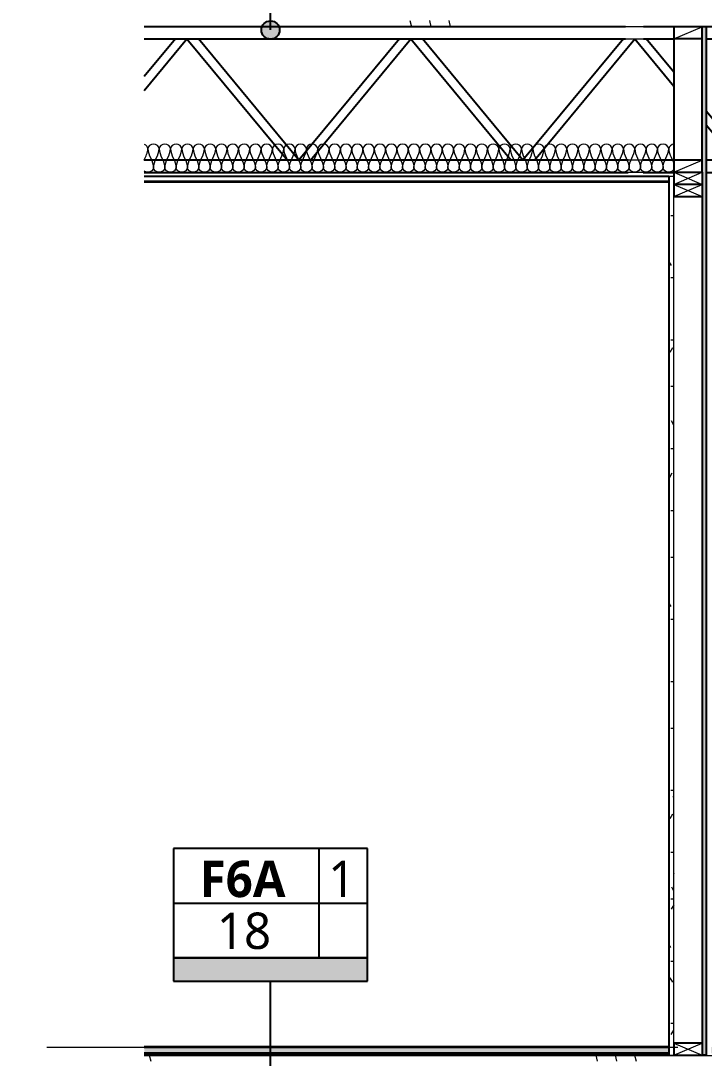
# Model space of a CAD drawing. Header units: inches. Extents: x 6 to 8416, y -388 to 6104.
# Drawn here: x 2181.4 to 2265.9, y 5731.2 to 5859.5 of the extents above; entities that cross this region are included whole.
import ezdxf

# ---------------------------------------------------------------- set-up
doc = ezdxf.new("R2010")
doc.units = ezdxf.units.IN
doc.header["$MEASUREMENT"] = 0
doc.linetypes.add('Center 1_2_', pattern=[42, 24, -6, 6, -6])
for name, color, linetype, lineweight in [('A-DETL', 90, 'Continuous', 13), ('A-DETL-GENF', 92, 'Continuous', 13), ('A-FLOR', 192, 'Continuous', 18), ('A-FLOR-IDEN', 11, 'Continuous', 25), ('A-FLOR-LEVL', 51, 'Continuous', 13), ('A-FLOR-MCUT', 51, 'Continuous', 25), ('A-FLOR-PATT', 8, 'Continuous', 35), ('A-ROOM', 32, 'Continuous', 13)]:
    doc.layers.add(name, color=color, linetype=linetype, lineweight=lineweight)
doc.styles.add('Open Sans_3', font='OpenSans-Regular.ttf', dxfattribs={"height": 4.5})
doc.styles.add('Open Sans_B', font='OpenSans-Bold.ttf', dxfattribs={"height": 4.5})
pattern_1 = [(0, (2370.89, 5497.5), (0, 60), [60, 0, 0, 0]), (284.036, (2411.69, 5509.5), (59.99915, -180.0005), [12.369, -235.017]), (284.036, (2409.29, 5509.5), (59.99915, -180.0005), [12.369, -235.017]), (284.036, (2406.89, 5509.5), (59.99915, -180.0005), [12.369, -235.017]), (284.036, (2375.69, 5521.5), (59.99915, -180.0005), [12.369, -235.017]), (284.036, (2373.29, 5521.5), (59.99915, -180.0005), [12.369, -235.017]), (284.036, (2370.89, 5521.5), (59.99915, -180.0005), [12.369, -235.017]), (284.036, (2393.69, 5533.5), (59.99915, -180.0005), [12.369, -235.017]), (284.036, (2391.29, 5533.5), (59.99915, -180.0005), [12.369, -235.017]), (284.036, (2388.89, 5533.5), (59.99915, -180.0005), [12.369, -235.017]), (284.036, (2411.69, 5545.5), (59.99915, -180.0005), [12.369, -235.017]), (284.036, (2409.29, 5545.5), (59.99915, -180.0005), [12.369, -235.017]), (284.036, (2406.89, 5545.5), (59.99915, -180.0005), [12.369, -235.017]), (284.036, (2375.69, 5557.5), (59.99915, -180.0005), [12.369, -235.017]), (284.036, (2373.29, 5557.5), (59.99915, -180.0005), [12.369, -235.017]), (284.036, (2370.89, 5557.5), (59.99915, -180.0005), [12.369, -235.017]), (0, (2370.89, 5503.5), (0, 60), [60, 0, 0, 0]), (0, (2370.89, 5509.5), (0, 60), [60, 0, 0, 0]), (0, (2370.89, 5515.5), (0, 60), [60, 0, 0, 0]), (0, (2370.89, 5521.5), (0, 60), [60, 0, 0, 0]), (0, (2370.89, 5527.5), (0, 60), [60, 0, 0, 0]), (0, (2370.89, 5533.5), (0, 60), [60, 0, 0, 0]), (0, (2370.89, 5539.5), (0, 60), [60, 0, 0, 0]), (0, (2370.89, 5545.5), (0, 60), [60, 0, 0, 0]), (0, (2370.89, 5551.5), (0, 60), [60, 0, 0, 0])]

# ---------------------------------------------------------------- blocks, each defined once
blk = doc.blocks.new('06 Medium Load Wood Joist-Side-AM - 18_-V53-WALL SECTION - BACK OF HOUSE')
at = {"layer": 'A-DETL-GENF', "lineweight": 25}
for p, q in [((-66.5, 5475.12), (-70.27, 5475.12)), ((-29.81, 5475.12), (-62.5, 5475.12)), ((-71.34, 5473.62), (-66.5, 5467.78)), ((-70.27, 5473.62), (-66.5, 5473.62)), ((-66.5, 5469.49), (-69.92, 5473.62)), ((-62.5, 5473.62), (-29.81, 5473.62)), ((-45.08, 5473.62), (-57.5, 5458.62)), ((-56.08, 5458.62), (-43.66, 5473.62)), ((-43.66, 5473.62), (-31.23, 5458.62)), ((-29.81, 5458.62), (-42.23, 5473.62)), ((-57.5, 5458.62), (-62.5, 5464.66)), ((-62.5, 5462.95), (-58.92, 5458.62)), ((-66.5, 5458.62), (-70.3, 5458.62)), ((-29.81, 5458.62), (-62.5, 5458.62)), ((-70.3, 5457.12), (-66.5, 5457.12)), ((-62.5, 5457.12), (-29.81, 5457.12))]:
    blk.add_line(p, q, dxfattribs=at)
blk = doc.blocks.new('06 Medium Load Wood Joist-Side-AM - 18_-20155751-WALL SECTION - BACK OF HOUSE')
at = {"layer": 'A-DETL-GENF', "lineweight": 25}
for p, q in [((10.58, 5475.12), (-29.81, 5475.12)), ((-17.39, 5473.62), (-29.81, 5458.62)), ((-29.81, 5473.62), (10.58, 5473.62)), ((-28.39, 5458.62), (-15.97, 5473.62)), ((-15.97, 5473.62), (-3.55, 5458.62)), ((-2.12, 5458.62), (-14.55, 5473.62)), ((10.3, 5473.62), (-2.12, 5458.62)), ((-0.7, 5458.62), (11.72, 5473.62)), ((10.9, 5458.62), (-29.81, 5458.62)), ((-29.81, 5457.12), (10.9, 5457.12))]:
    blk.add_line(p, q, dxfattribs=at)
blk = doc.blocks.new('06 Medium Load Wood Joist-Side-AM - 18_-V54-WALL SECTION - BACK OF HOUSE')
at = {"layer": 'A-DETL-GENF', "lineweight": 25}
for p, q in [((-112.87, 5475.12), (-132, 5475.12)), ((-128.14, 5473.62), (-132, 5468.96)), ((-132, 5467.25), (-126.72, 5473.62)), ((-132, 5473.62), (-112.87, 5473.62)), ((-126.72, 5473.62), (-114.3, 5458.62)), ((-112.87, 5458.62), (-125.3, 5473.62)), ((-112.87, 5458.62), (-132, 5458.62)), ((-132, 5457.12), (-112.87, 5457.12))]:
    blk.add_line(p, q, dxfattribs=at)
blk = doc.blocks.new('09 GypsumWallboardTypeX-Section-AM - 5_8_-V84-WALL SECTION - BACK OF HOUSE')
at = {"layer": 'A-DETL-GENF'}
h = blk.add_hatch(dxfattribs=at)
h.set_pattern_fill('FP_25', color=256, style=0, pattern_type=2)
h.set_pattern_definition([(0, (42.242, 5497.5), (7.68, 1.92), [0.6336, -5.126, 0.6336, -5.126, -30.72]), (0, (42.242, 5497.5), (7.68, 1.92), [-11.52, 0.6336, -10.886, 0.6336, -5.126, -13.44]), (0, (42.242, 5497.5), (7.68, 1.92), [-28.8, 0.6336, -3.206, 0.6336, -8.966]), (120, (45.122, 5498.46), (-5.502769, 5.691075), [0.6336, -5.126, 0.6336, -5.126, -30.72]), (120, (45.122, 5498.46), (-5.502769, 5.691075), [-11.52, 0.6336, -10.886, 0.6336, -5.126, -13.44]), (120, (45.122, 5498.46), (-5.502769, 5.691075), [-28.8, 0.6336, -3.206, 0.6336, -8.966]), (240, (46.082, 5502.3), (-2.177231, -7.611075), [0.6336, -5.126, 0.6336, -5.126, -30.72]), (240, (46.082, 5502.3), (-2.177231, -7.611075), [-11.52, 0.6336, -10.886, 0.6336, -5.126, -13.44]), (240, (46.082, 5502.3), (-2.177231, -7.611075), [-28.8, 0.6336, -3.206, 0.6336, -8.966])])
h.paths.add_polyline_path([(-66.5, 5731.625), (-66.5, 5840.25), (-67.125, 5840.25), (-67.125, 5731.625)])
at = {"layer": 'A-DETL-GENF', "lineweight": 25}
blk.add_line((-67.125, 5840.25), (-67.125, 5731.625), dxfattribs=at)
at = {"layer": 'A-DETL-GENF'}
for p, q in [((-66.5, 5840.25), (-67.125, 5840.25)), ((-66.5, 5733.125), (-66.5, 5837.75)), ((-67.125, 5731.625), (-66.5, 5731.625))]:
    blk.add_line(p, q, dxfattribs=at)
blk = doc.blocks.new('06 Nominal Cut Lumber-Section-AM1 - 2x4 Section-9046868-WALL SECTION - BACK OF HOUSE')
at = {"layer": 'A-DETL-GENF', "lineweight": 25}
blk.add_line((-66.5, 5712.875), (-66.5, 5711.375), dxfattribs=at)
at = {"layer": 'A-DETL-GENF'}
for p, q in [((-66.5, 5711.375), (-63, 5712.875)), ((-66.5, 5712.875), (-63, 5711.375))]:
    blk.add_line(p, q, dxfattribs=at)
blk = doc.blocks.new('06 Nominal Cut Lumber-Section-AM1 - 2x4 Section-V80-WALL SECTION - BACK OF HOUSE')
at = {"layer": 'A-DETL-GENF', "lineweight": 25}
for p, q in [((-63, 5711.375), (-66.5, 5711.375)), ((-66.5, 5711.375), (-66.5, 5709.875)), ((-66.5, 5709.875), (-63, 5709.875))]:
    blk.add_line(p, q, dxfattribs=at)
at = {"layer": 'A-DETL-GENF'}
for p, q in [((-66.5, 5709.875), (-63, 5711.375)), ((-66.5, 5711.375), (-63, 5709.875))]:
    blk.add_line(p, q, dxfattribs=at)
blk = doc.blocks.new('06 Plywood-Wall Sheathing-Section-AM - 1_2_-20171540-WALL SECTION - BACK OF HOUSE')
at = {"layer": 'A-DETL-GENF'}
h = blk.add_hatch(dxfattribs=at)
h.set_pattern_fill('FP_30', color=256, style=0, pattern_type=2)
h.set_pattern_definition([(270, (-63.4, 5730.875), (2, 1e-16), [2, 0, 0, 0]), (270, (-63.4, 5730.875), (2, 1e-16), [-2, 0, 0, 0, 0]), (194.036, (-63, 5729.515), (-6.0000973, -1.9999233), [0.412, -7.834]), (194.036, (-63, 5729.595), (-6.0000973, -1.9999233), [0.412, -7.834]), (194.036, (-63, 5729.675), (-6.0000973, -1.9999233), [0.412, -7.834]), (194.036, (-62.6, 5730.715), (-6.0000973, -1.9999233), [0.412, -7.834]), (194.036, (-62.6, 5730.795), (-6.0000973, -1.9999233), [0.412, -7.834]), (194.036, (-62.6, 5730.875), (-6.0000973, -1.9999233), [0.412, -7.834]), (194.036, (-62.2, 5730.115), (-6.0000973, -1.9999233), [0.412, -7.834]), (194.036, (-62.2, 5730.195), (-6.0000973, -1.9999233), [0.412, -7.834]), (194.036, (-62.2, 5730.275), (-6.0000973, -1.9999233), [0.412, -7.834]), (194.036, (-61.8, 5729.515), (-6.0000973, -1.9999233), [0.412, -7.834]), (194.036, (-61.8, 5729.595), (-6.0000973, -1.9999233), [0.412, -7.834]), (194.036, (-61.8, 5729.675), (-6.0000973, -1.9999233), [0.412, -7.834]), (194.036, (-61.4, 5730.715), (-6.0000973, -1.9999233), [0.412, -7.834]), (194.036, (-61.4, 5730.795), (-6.0000973, -1.9999233), [0.412, -7.834]), (194.036, (-61.4, 5730.875), (-6.0000973, -1.9999233), [0.412, -7.834]), (270, (-63.2, 5730.875), (2, 1e-16), [2, 0, 0, 0]), (270, (-63.2, 5730.875), (2, 1e-16), [-2, 0, 0, 0, 0]), (270, (-63, 5730.875), (2, 1e-16), [2, 0, 0, 0]), (270, (-63, 5730.875), (2, 1e-16), [-2, 0, 0, 0, 0]), (270, (-62.8, 5730.875), (2, 1e-16), [2, 0, 0, 0]), (270, (-62.8, 5730.875), (2, 1e-16), [-2, 0, 0, 0, 0]), (270, (-62.6, 5730.875), (2, 1e-16), [2, 0, 0, 0]), (270, (-62.6, 5730.875), (2, 1e-16), [-2, 0, 0, 0, 0]), (270, (-62.4, 5730.875), (2, 1e-16), [2, 0, 0, 0]), (270, (-62.4, 5730.875), (2, 1e-16), [-2, 0, 0, 0, 0]), (270, (-62.2, 5730.875), (2, 1e-16), [2, 0, 0, 0]), (270, (-62.2, 5730.875), (2, 1e-16), [-2, 0, 0, 0, 0]), (270, (-62, 5730.875), (2, 1e-16), [2, 0, 0, 0]), (270, (-62, 5730.875), (2, 1e-16), [-2, 0, 0, 0, 0]), (270, (-61.8, 5730.875), (2, 1e-16), [2, 0, 0, 0]), (270, (-61.8, 5730.875), (2, 1e-16), [-2, 0, 0, 0, 0]), (270, (-61.6, 5730.875), (2, 1e-16), [2, 0, 0, 0]), (270, (-61.6, 5730.875), (2, 1e-16), [-2, 0, 0, 0, 0])])
h.paths.add_polyline_path([(-62.5, 5603.75), (-62.5, 5730.875), (-63, 5730.875), (-63, 5603.75)])
at = {"layer": 'A-DETL-GENF', "lineweight": 25}
for p, q in [((-62.5, 5730.875), (-63, 5730.875)), ((-62.5, 5603.75), (-62.5, 5730.875)), ((-63, 5712.875), (-63, 5603.75)), ((-62.5, 5603.75), (-63, 5603.75))]:
    blk.add_line(p, q, dxfattribs=at)
blk = doc.blocks.new('06 Nominal Cut Lumber-Blocking-Section-AM1 - 2x4 Blocking-19772213-WALL SECTION - BACK OF HOUSE')
at = {"layer": 'A-DETL-GENF', "lineweight": 25}
for p, q in [((-63, 5730.875), (-66.5, 5730.875)), ((-66.5, 5730.875), (-66.5, 5729.375)), ((-63, 5729.375), (-63, 5730.875))]:
    blk.add_line(p, q, dxfattribs=at)
at = {"layer": 'A-DETL-GENF'}
blk.add_line((-66.5, 5729.375), (-63, 5730.875), dxfattribs=at)
blk = doc.blocks.new('06 Nominal Cut Lumber-Top-AM - 4_ W-20150248-WALL SECTION - BACK OF HOUSE')
at = {"layer": 'A-DETL-GENF', "lineweight": 25}
for p, q in [((-63, 5729.375), (-66.5, 5729.375)), ((-66.5, 5729.375), (-66.5, 5714.375)), ((-63, 5714.375), (-63, 5729.375))]:
    blk.add_line(p, q, dxfattribs=at)
blk = doc.blocks.new('06 Nominal Cut Lumber-Blocking-Section-AM1 - 2x4 Blocking-V81-WALL SECTION - BACK OF HOUSE')
at = {"layer": 'A-DETL-GENF', "lineweight": 25}
for p, q in [((-63, 5714.375), (-66.5, 5714.375)), ((-66.5, 5714.375), (-66.5, 5712.875)), ((-63, 5712.875), (-63, 5714.375)), ((-66.5, 5712.875), (-63, 5712.875))]:
    blk.add_line(p, q, dxfattribs=at)
at = {"layer": 'A-DETL-GENF'}
blk.add_line((-66.5, 5712.875), (-63, 5714.375), dxfattribs=at)
blk = doc.blocks.new('ASM TAG - Floor-AM - Assembly-1637575-WALL SECTION - BACK OF HOUSE')
at = {"layer": 'A-FLOR-IDEN', "lineweight": 13}
blk.add_hatch(color=256, dxfattribs=at).paths.add_polyline_path([(-104.38, 5870.94), (-104.38, 5868.03), (-128.38, 5868.03), (-128.38, 5870.94)])
at = {"layer": 'A-FLOR-IDEN'}
for p, q in [((-110.38, 5884.44), (-128.38, 5884.44)), ((-128.38, 5884.44), (-128.38, 5877.69)), ((-128.38, 5884.44), (-128.38, 5870.94)), ((-104.38, 5884.44), (-128.38, 5884.44)), ((-104.38, 5884.44), (-110.38, 5884.44)), ((-110.38, 5870.94), (-110.38, 5884.44)), ((-104.38, 5877.69), (-104.38, 5884.44)), ((-104.38, 5870.94), (-104.38, 5884.44)), ((-128.38, 5877.69), (-128.38, 5870.94)), ((-128.38, 5877.69), (-104.38, 5877.69)), ((-104.38, 5870.94), (-104.38, 5877.69)), ((-104.38, 5870.94), (-128.38, 5870.94)), ((-128.38, 5870.94), (-128.38, 5868.03)), ((-128.38, 5870.94), (-110.38, 5870.94)), ((-128.38, 5870.94), (-104.38, 5870.94)), ((-110.38, 5870.94), (-104.38, 5870.94)), ((-104.38, 5868.03), (-104.38, 5870.94)), ((-128.38, 5868.03), (-104.38, 5868.03))]:
    blk.add_line(p, q, dxfattribs=at)
at = {"layer": 'A-FLOR-IDEN', "lineweight": 13}
for p, q in [((-110.38, 5877.69), (-110.38, 5884.44)), ((-110.38, 5884.44), (-110.38, 5877.69)), ((-128.38, 5877.69), (-110.38, 5877.69)), ((-110.38, 5877.69), (-128.38, 5877.69)), ((-110.38, 5870.94), (-110.38, 5877.69)), ((-110.38, 5877.69), (-104.38, 5877.69)), ((-104.38, 5877.69), (-110.38, 5877.69)), ((-110.38, 5877.69), (-110.38, 5870.94))]:
    blk.add_line(p, q, dxfattribs=at)

msp = doc.modelspace()

# ---------------------------------------------------------------- hatches: boundary and pattern name
at = {"layer": 'A-FLOR-IDEN'}
h = msp.add_hatch(color=256, dxfattribs=at)
edge = h.paths.add_edge_path()
edge.add_arc((2212.2672817, 5858.34392769), 1.125, 0, 360)
at = {"layer": 'A-FLOR-PATT', "lineweight": 13}
h = msp.add_hatch(dxfattribs=at)
h.set_pattern_fill('FP_23', color=256, style=0, pattern_type=2)
h.set_pattern_definition(pattern_1)
h.paths.add_polyline_path([(2196.64750214, 5858.75), (2388.64750214, 5858.75), (2388.64750214, 5859.5), (2196.64750214, 5859.5)])
h = msp.add_hatch(dxfattribs=at)
h.set_pattern_fill('FP_21', color=256, style=0, pattern_type=2)
h.set_pattern_definition([(50, (2370.8895, 5497.5), (6.886, -0.6021), [0.72, -7.92]), (355, (2370.8895, 5497.5), (-1.33176, 7.22055), [0.576, -6.336]), (100.451, (2371.4635, 5497.45), (5.55363, 6.61819), [0.61191, -6.731]), (46.184, (2370.8895, 5499.42), (10.24564, -1.58893), [1.08, -11.88]), (96.636, (2371.744, 5499.288), (8.97244, 9.35152), [0.91786, -10.096]), (351.184, (2370.89, 5499.42), (8.9732, 9.35123), [0.864, -9.504]), (21, (2371.8495, 5498.94), (5.73073, -3.865), [0.72, -7.92]), (326, (2371.8495, 5498.94), (2.33581, 6.96088), [0.576, -6.336]), (71.451, (2372.3275, 5498.618), (8.06588, 3.09595), [0.61191, -6.731]), (37.5, (2370.8895, 5497.5), (0.116866, 3.195478), [0.06336, -6.196, 0.06336, -6.369, -6.36]), (37.5, (2370.8895, 5497.5), (0.116866, 3.195478), [-12.691, 0.06336, -6.297]), (7.5, (2370.8895, 5497.5), (2.52543, 3.786025), [0.06336, -3.604, 0.06336, -6.052, -2.424]), (7.5, (2370.8895, 5497.5), (2.52543, 3.786025), [-9.782, 0.06336, -2.361]), (327.5, (2368.7485, 5497.5), (5.124369, -0.216176), [0.06336, -2.337, 0.06336, -7.425, -9.936]), (327.5, (2368.7485, 5497.5), (5.124369, -0.216176), [-9.888, 0.06336, -9.873]), (317.5, (2367.7885, 5497.5), (5.598326, 0.96141), [0.06336, -3.057, 0.06336, -4.909, -7.056]), (317.5, (2367.7885, 5497.5), (5.598326, 0.96141), [-8.093, 0.06336, -6.993])])
h.paths.add_polyline_path([(2383.14750214, 5731.875), (2383.14750214, 5732.625), (2266.77250214, 5732.625), (2266.77250214, 5731.875), (2360.12950214, 5731.875)])
h.paths.add_polyline_path([(2261.52250214, 5731.875), (2261.52250214, 5732.625), (2196.64750214, 5732.625), (2196.64750214, 5731.875)])
h = msp.add_hatch(dxfattribs=at)
h.set_pattern_fill('FP_22', color=256, style=0, pattern_type=2)
h.set_pattern_definition([(0, (2370.8895, 5497.5), (0, 6), []), (90, (2370.8895, 5497.5), (-6, 4e-16), [])])
h.paths.add_polyline_path([(2383.14750214, 5731.625), (2383.14750214, 5731.875), (2266.77250214, 5731.875), (2266.77250214, 5731.625), (2360.12950214, 5731.625)])
h.paths.add_polyline_path([(2261.52250214, 5731.625), (2261.52250214, 5731.875), (2196.64750214, 5731.875), (2196.64750214, 5731.625)])
h = msp.add_hatch(dxfattribs=at)
h.set_pattern_fill('FP_23', color=256, style=0, pattern_type=2)
h.set_pattern_definition(pattern_1)
h.paths.add_polyline_path([(2381.89750214, 5730.875), (2388.64750214, 5730.875), (2388.64750214, 5731.625), (2196.64750214, 5731.625), (2196.64750214, 5730.875), (2360.12950214, 5730.875)])

# ---------------------------------------------------------------- linework, layer by layer
at = {"layer": 'A-DETL', "lineweight": 18}
for p, q in [((2258.37391533, 5858.75), (2256.16094373, 5858.75)), ((2256.16094373, 5857.25), (2258.37391533, 5857.25)), ((2258.34497361, 5842.25), (2256.48793451, 5842.25)), ((2256.48793451, 5840.75), (2258.34497361, 5840.75))]:
    msp.add_line(p, q, dxfattribs=at)
at = {"layer": 'A-DETL'}
for points in [[(2196.64501034, 5842.27264295), (2196.84642437, 5842.73212827), (2197.09750214, 5843.18651868), (2197.09750214, 5843.66666667)], [(2197.09750214, 5843.66666667), (2197.09750214, 5843.87022771), (2196.90570757, 5844.09207028), (2196.66409623, 5844.19357992)], [(2198.49750214, 5843.66666667), (2198.49750214, 5843.94165264), (2197.79750214, 5844.55834736), (2197.09750214, 5843.94165264), (2197.09750214, 5843.66666667)], [(2197.09750214, 5843.66666667), (2197.09750214, 5842.86495168), (2197.79750214, 5842.13504832), (2197.79750214, 5841.33333333)], [(2197.79750214, 5841.33333333), (2197.79750214, 5842.13504832), (2198.49750214, 5842.86495168), (2198.49750214, 5843.66666667)], [(2199.89750214, 5843.66666667), (2199.89750214, 5843.94165264), (2199.19750214, 5844.55834736), (2198.49750214, 5843.94165264), (2198.49750214, 5843.66666667)], [(2198.49750214, 5843.66666667), (2198.49750214, 5842.86495168), (2199.19750214, 5842.13504832), (2199.19750214, 5841.33333333)], [(2199.19750214, 5841.33333333), (2199.19750214, 5842.13504832), (2199.89750214, 5842.86495168), (2199.89750214, 5843.66666667)], [(2201.29750214, 5843.66666667), (2201.29750214, 5843.94165264), (2200.59750214, 5844.55834736), (2199.89750214, 5843.94165264), (2199.89750214, 5843.66666667)], [(2199.89750214, 5843.66666667), (2199.89750214, 5842.86495168), (2200.59750214, 5842.13504832), (2200.59750214, 5841.33333333)], [(2200.59750214, 5841.33333333), (2200.59750214, 5842.13504832), (2201.29750214, 5842.86495168), (2201.29750214, 5843.66666667)], [(2202.69750214, 5843.66666667), (2202.69750214, 5843.94165264), (2201.99750214, 5844.55834736), (2201.29750214, 5843.94165264), (2201.29750214, 5843.66666667)], [(2201.29750214, 5843.66666667), (2201.29750214, 5842.86495168), (2201.99750214, 5842.13504832), (2201.99750214, 5841.33333333)], [(2201.99750214, 5841.33333333), (2201.99750214, 5842.13504832), (2202.69750214, 5842.86495168), (2202.69750214, 5843.66666667)], [(2204.09750214, 5843.66666667), (2204.09750214, 5843.94165264), (2203.39750214, 5844.55834736), (2202.69750214, 5843.94165264), (2202.69750214, 5843.66666667)], [(2202.69750214, 5843.66666667), (2202.69750214, 5842.86495168), (2203.39750214, 5842.13504832), (2203.39750214, 5841.33333333)], [(2203.39750214, 5841.33333333), (2203.39750214, 5842.13504832), (2204.09750214, 5842.86495168), (2204.09750214, 5843.66666667)], [(2205.49750214, 5843.66666667), (2205.49750214, 5843.94165264), (2204.79750214, 5844.55834736), (2204.09750214, 5843.94165264), (2204.09750214, 5843.66666667)], [(2204.09750214, 5843.66666667), (2204.09750214, 5842.86495168), (2204.79750214, 5842.13504832), (2204.79750214, 5841.33333333)], [(2204.79750214, 5841.33333333), (2204.79750214, 5842.13504832), (2205.49750214, 5842.86495168), (2205.49750214, 5843.66666667)], [(2206.89750214, 5843.66666667), (2206.89750214, 5843.94165264), (2206.19750214, 5844.55834736), (2205.49750214, 5843.94165264), (2205.49750214, 5843.66666667)], [(2205.49750214, 5843.66666667), (2205.49750214, 5842.86495168), (2206.19750214, 5842.13504832), (2206.19750214, 5841.33333333)], [(2206.19750214, 5841.33333333), (2206.19750214, 5842.13504832), (2206.89750214, 5842.86495168), (2206.89750214, 5843.66666667)], [(2208.29750214, 5843.66666667), (2208.29750214, 5843.94165264), (2207.59750214, 5844.55834736), (2206.89750214, 5843.94165264), (2206.89750214, 5843.66666667)], [(2206.89750214, 5843.66666667), (2206.89750214, 5842.86495168), (2207.59750214, 5842.13504832), (2207.59750214, 5841.33333333)], [(2207.59750214, 5841.33333333), (2207.59750214, 5842.13504832), (2208.29750214, 5842.86495168), (2208.29750214, 5843.66666667)], [(2209.69750214, 5843.66666667), (2209.69750214, 5843.94165264), (2208.99750214, 5844.55834736), (2208.29750214, 5843.94165264), (2208.29750214, 5843.66666667)], [(2208.29750214, 5843.66666667), (2208.29750214, 5842.86495168), (2208.99750214, 5842.13504832), (2208.99750214, 5841.33333333)], [(2208.99750214, 5841.33333333), (2208.99750214, 5842.13504832), (2209.69750214, 5842.86495168), (2209.69750214, 5843.66666667)], [(2211.09750214, 5843.66666667), (2211.09750214, 5843.94165264), (2210.39750214, 5844.55834736), (2209.69750214, 5843.94165264), (2209.69750214, 5843.66666667)], [(2209.69750214, 5843.66666667), (2209.69750214, 5842.86495168), (2210.39750214, 5842.13504832), (2210.39750214, 5841.33333333)], [(2210.39750214, 5841.33333333), (2210.39750214, 5842.13504832), (2211.09750214, 5842.86495168), (2211.09750214, 5843.66666667)], [(2212.49750214, 5843.66666667), (2212.49750214, 5843.94165264), (2211.79750214, 5844.55834736), (2211.09750214, 5843.94165264), (2211.09750214, 5843.66666667)], [(2211.09750214, 5843.66666667), (2211.09750214, 5842.86495168), (2211.79750214, 5842.13504832), (2211.79750214, 5841.33333333)], [(2211.79750214, 5841.33333333), (2211.79750214, 5842.13504832), (2212.49750214, 5842.86495168), (2212.49750214, 5843.66666667)], [(2213.89750214, 5843.66666667), (2213.89750214, 5843.94165264), (2213.19750214, 5844.55834736), (2212.49750214, 5843.94165264), (2212.49750214, 5843.66666667)], [(2212.49750214, 5843.66666667), (2212.49750214, 5842.86495168), (2213.19750214, 5842.13504832), (2213.19750214, 5841.33333333)], [(2213.19750214, 5841.33333333), (2213.19750214, 5842.13504832), (2213.89750214, 5842.86495168), (2213.89750214, 5843.66666667)], [(2215.29750214, 5843.66666667), (2215.29750214, 5843.94165264), (2214.59750214, 5844.55834736), (2213.89750214, 5843.94165264), (2213.89750214, 5843.66666667)], [(2213.89750214, 5843.66666667), (2213.89750214, 5842.86495168), (2214.59750214, 5842.13504832), (2214.59750214, 5841.33333333)], [(2214.59750214, 5841.33333333), (2214.59750214, 5842.13504832), (2215.29750214, 5842.86495168), (2215.29750214, 5843.66666667)], [(2216.69750214, 5843.66666667), (2216.69750214, 5843.94165264), (2215.99750214, 5844.55834736), (2215.29750214, 5843.94165264), (2215.29750214, 5843.66666667)], [(2215.29750214, 5843.66666667), (2215.29750214, 5842.86495168), (2215.99750214, 5842.13504832), (2215.99750214, 5841.33333333)], [(2215.99750214, 5841.33333333), (2215.99750214, 5842.13504832), (2216.69750214, 5842.86495168), (2216.69750214, 5843.66666667)], [(2218.09750214, 5843.66666667), (2218.09750214, 5843.94165264), (2217.39750214, 5844.55834736), (2216.69750214, 5843.94165264), (2216.69750214, 5843.66666667)], [(2216.69750214, 5843.66666667), (2216.69750214, 5842.86495168), (2217.39750214, 5842.13504832), (2217.39750214, 5841.33333333)], [(2217.39750214, 5841.33333333), (2217.39750214, 5842.13504832), (2218.09750214, 5842.86495168), (2218.09750214, 5843.66666667)], [(2219.49750214, 5843.66666667), (2219.49750214, 5843.94165264), (2218.79750214, 5844.55834736), (2218.09750214, 5843.94165264), (2218.09750214, 5843.66666667)], [(2218.09750214, 5843.66666667), (2218.09750214, 5842.86495168), (2218.79750214, 5842.13504832), (2218.79750214, 5841.33333333)], [(2218.79750214, 5841.33333333), (2218.79750214, 5842.13504832), (2219.49750214, 5842.86495168), (2219.49750214, 5843.66666667)], [(2220.89750214, 5843.66666667), (2220.89750214, 5843.94165264), (2220.19750214, 5844.55834736), (2219.49750214, 5843.94165264), (2219.49750214, 5843.66666667)], [(2219.49750214, 5843.66666667), (2219.49750214, 5842.86495168), (2220.19750214, 5842.13504832), (2220.19750214, 5841.33333333)], [(2220.19750214, 5841.33333333), (2220.19750214, 5842.13504832), (2220.89750214, 5842.86495168), (2220.89750214, 5843.66666667)], [(2222.29750214, 5843.66666667), (2222.29750214, 5843.94165264), (2221.59750214, 5844.55834736), (2220.89750214, 5843.94165264), (2220.89750214, 5843.66666667)], [(2220.89750214, 5843.66666667), (2220.89750214, 5842.86495168), (2221.59750214, 5842.13504832), (2221.59750214, 5841.33333333)], [(2221.59750214, 5841.33333333), (2221.59750214, 5842.13504832), (2222.29750214, 5842.86495168), (2222.29750214, 5843.66666667)], [(2223.69750214, 5843.66666667), (2223.69750214, 5843.94165264), (2222.99750214, 5844.55834736), (2222.29750214, 5843.94165264), (2222.29750214, 5843.66666667)], [(2222.29750214, 5843.66666667), (2222.29750214, 5842.86495168), (2222.99750214, 5842.13504832), (2222.99750214, 5841.33333333)], [(2222.99750214, 5841.33333333), (2222.99750214, 5842.13504832), (2223.69750214, 5842.86495168), (2223.69750214, 5843.66666667)], [(2225.09750214, 5843.66666667), (2225.09750214, 5843.94165264), (2224.39750214, 5844.55834736), (2223.69750214, 5843.94165264), (2223.69750214, 5843.66666667)], [(2223.69750214, 5843.66666667), (2223.69750214, 5842.86495168), (2224.39750214, 5842.13504832), (2224.39750214, 5841.33333333)], [(2224.39750214, 5841.33333333), (2224.39750214, 5842.13504832), (2225.09750214, 5842.86495168), (2225.09750214, 5843.66666667)], [(2226.49750214, 5843.66666667), (2226.49750214, 5843.94165264), (2225.79750214, 5844.55834736), (2225.09750214, 5843.94165264), (2225.09750214, 5843.66666667)], [(2225.09750214, 5843.66666667), (2225.09750214, 5842.86495168), (2225.79750214, 5842.13504832), (2225.79750214, 5841.33333333)], [(2225.79750214, 5841.33333333), (2225.79750214, 5842.13504832), (2226.49750214, 5842.86495168), (2226.49750214, 5843.66666667)], [(2227.89750214, 5843.66666667), (2227.89750214, 5843.94165264), (2227.19750214, 5844.55834736), (2226.49750214, 5843.94165264), (2226.49750214, 5843.66666667)], [(2226.49750214, 5843.66666667), (2226.49750214, 5842.86495168), (2227.19750214, 5842.13504832), (2227.19750214, 5841.33333333)], [(2227.19750214, 5841.33333333), (2227.19750214, 5842.13504832), (2227.89750214, 5842.86495168), (2227.89750214, 5843.66666667)], [(2229.29750214, 5843.66666667), (2229.29750214, 5843.94165264), (2228.59750214, 5844.55834736), (2227.89750214, 5843.94165264), (2227.89750214, 5843.66666667)], [(2227.89750214, 5843.66666667), (2227.89750214, 5842.86495168), (2228.59750214, 5842.13504832), (2228.59750214, 5841.33333333)], [(2228.59750214, 5841.33333333), (2228.59750214, 5842.13504832), (2229.29750214, 5842.86495168), (2229.29750214, 5843.66666667)], [(2230.69750214, 5843.66666667), (2230.69750214, 5843.94165264), (2229.99750214, 5844.55834736), (2229.29750214, 5843.94165264), (2229.29750214, 5843.66666667)], [(2229.29750214, 5843.66666667), (2229.29750214, 5842.86495168), (2229.99750214, 5842.13504832), (2229.99750214, 5841.33333333)], [(2229.99750214, 5841.33333333), (2229.99750214, 5842.13504832), (2230.69750214, 5842.86495168), (2230.69750214, 5843.66666667)], [(2232.09750214, 5843.66666667), (2232.09750214, 5843.94165264), (2231.39750214, 5844.55834736), (2230.69750214, 5843.94165264), (2230.69750214, 5843.66666667)], [(2230.69750214, 5843.66666667), (2230.69750214, 5842.86495168), (2231.39750214, 5842.13504832), (2231.39750214, 5841.33333333)], [(2231.39750214, 5841.33333333), (2231.39750214, 5842.13504832), (2232.09750214, 5842.86495168), (2232.09750214, 5843.66666667)], [(2233.49750214, 5843.66666667), (2233.49750214, 5843.94165264), (2232.79750214, 5844.55834736), (2232.09750214, 5843.94165264), (2232.09750214, 5843.66666667)], [(2232.09750214, 5843.66666667), (2232.09750214, 5842.86495168), (2232.79750214, 5842.13504832), (2232.79750214, 5841.33333333)], [(2232.79750214, 5841.33333333), (2232.79750214, 5842.13504832), (2233.49750214, 5842.86495168), (2233.49750214, 5843.66666667)], [(2234.89750214, 5843.66666667), (2234.89750214, 5843.94165264), (2234.19750214, 5844.55834736), (2233.49750214, 5843.94165264), (2233.49750214, 5843.66666667)], [(2233.49750214, 5843.66666667), (2233.49750214, 5842.86495168), (2234.19750214, 5842.13504832), (2234.19750214, 5841.33333333)], [(2234.19750214, 5841.33333333), (2234.19750214, 5842.13504832), (2234.89750214, 5842.86495168), (2234.89750214, 5843.66666667)], [(2236.29750214, 5843.66666667), (2236.29750214, 5843.94165264), (2235.59750214, 5844.55834736), (2234.89750214, 5843.94165264), (2234.89750214, 5843.66666667)], [(2234.89750214, 5843.66666667), (2234.89750214, 5842.86495168), (2235.59750214, 5842.13504832), (2235.59750214, 5841.33333333)], [(2235.59750214, 5841.33333333), (2235.59750214, 5842.13504832), (2236.29750214, 5842.86495168), (2236.29750214, 5843.66666667)], [(2237.69750214, 5843.66666667), (2237.69750214, 5843.94165264), (2236.99750214, 5844.55834736), (2236.29750214, 5843.94165264), (2236.29750214, 5843.66666667)], [(2236.29750214, 5843.66666667), (2236.29750214, 5842.86495168), (2236.99750214, 5842.13504832), (2236.99750214, 5841.33333333)], [(2236.99750214, 5841.33333333), (2236.99750214, 5842.13504832), (2237.69750214, 5842.86495168), (2237.69750214, 5843.66666667)], [(2239.09750214, 5843.66666667), (2239.09750214, 5843.94165264), (2238.39750214, 5844.55834736), (2237.69750214, 5843.94165264), (2237.69750214, 5843.66666667)], [(2237.69750214, 5843.66666667), (2237.69750214, 5842.86495168), (2238.39750214, 5842.13504832), (2238.39750214, 5841.33333333)], [(2238.39750214, 5841.33333333), (2238.39750214, 5842.13504832), (2239.09750214, 5842.86495168), (2239.09750214, 5843.66666667)], [(2240.49750214, 5843.66666667), (2240.49750214, 5843.94165264), (2239.79750214, 5844.55834736), (2239.09750214, 5843.94165264), (2239.09750214, 5843.66666667)], [(2239.09750214, 5843.66666667), (2239.09750214, 5842.86495168), (2239.79750214, 5842.13504832), (2239.79750214, 5841.33333333)], [(2239.79750214, 5841.33333333), (2239.79750214, 5842.13504832), (2240.49750214, 5842.86495168), (2240.49750214, 5843.66666667)], [(2241.89750214, 5843.66666667), (2241.89750214, 5843.94165264), (2241.19750214, 5844.55834736), (2240.49750214, 5843.94165264), (2240.49750214, 5843.66666667)], [(2240.49750214, 5843.66666667), (2240.49750214, 5842.86495168), (2241.19750214, 5842.13504832), (2241.19750214, 5841.33333333)], [(2241.19750214, 5841.33333333), (2241.19750214, 5842.13504832), (2241.89750214, 5842.86495168), (2241.89750214, 5843.66666667)], [(2243.29750214, 5843.66666667), (2243.29750214, 5843.94165264), (2242.59750214, 5844.55834736), (2241.89750214, 5843.94165264), (2241.89750214, 5843.66666667)], [(2241.89750214, 5843.66666667), (2241.89750214, 5842.86495168), (2242.59750214, 5842.13504832), (2242.59750214, 5841.33333333)], [(2242.59750214, 5841.33333333), (2242.59750214, 5842.13504832), (2243.29750214, 5842.86495168), (2243.29750214, 5843.66666667)], [(2244.69750214, 5843.66666667), (2244.69750214, 5843.94165264), (2243.99750214, 5844.55834736), (2243.29750214, 5843.94165264), (2243.29750214, 5843.66666667)], [(2243.29750214, 5843.66666667), (2243.29750214, 5842.86495168), (2243.99750214, 5842.13504832), (2243.99750214, 5841.33333333)], [(2243.99750214, 5841.33333333), (2243.99750214, 5842.13504832), (2244.69750214, 5842.86495168), (2244.69750214, 5843.66666667)], [(2246.09750214, 5843.66666667), (2246.09750214, 5843.94165264), (2245.39750214, 5844.55834736), (2244.69750214, 5843.94165264), (2244.69750214, 5843.66666667)], [(2244.69750214, 5843.66666667), (2244.69750214, 5842.86495168), (2245.39750214, 5842.13504832), (2245.39750214, 5841.33333333)], [(2245.39750214, 5841.33333333), (2245.39750214, 5842.13504832), (2246.09750214, 5842.86495168), (2246.09750214, 5843.66666667)], [(2247.49750214, 5843.66666667), (2247.49750214, 5843.94165264), (2246.79750214, 5844.55834736), (2246.09750214, 5843.94165264), (2246.09750214, 5843.66666667)], [(2246.09750214, 5843.66666667), (2246.09750214, 5842.86495168), (2246.79750214, 5842.13504832), (2246.79750214, 5841.33333333)], [(2246.79750214, 5841.33333333), (2246.79750214, 5842.13504832), (2247.49750214, 5842.86495168), (2247.49750214, 5843.66666667)], [(2248.89750214, 5843.66666667), (2248.89750214, 5843.94165264), (2248.19750214, 5844.55834736), (2247.49750214, 5843.94165264), (2247.49750214, 5843.66666667)], [(2247.49750214, 5843.66666667), (2247.49750214, 5842.86495168), (2248.19750214, 5842.13504832), (2248.19750214, 5841.33333333)], [(2248.19750214, 5841.33333333), (2248.19750214, 5842.13504832), (2248.89750214, 5842.86495168), (2248.89750214, 5843.66666667)], [(2250.29750214, 5843.66666667), (2250.29750214, 5843.94165264), (2249.59750214, 5844.55834736), (2248.89750214, 5843.94165264), (2248.89750214, 5843.66666667)], [(2248.89750214, 5843.66666667), (2248.89750214, 5842.86495168), (2249.59750214, 5842.13504832), (2249.59750214, 5841.33333333)], [(2249.59750214, 5841.33333333), (2249.59750214, 5842.13504832), (2250.29750214, 5842.86495168), (2250.29750214, 5843.66666667)], [(2251.69750214, 5843.66666667), (2251.69750214, 5843.94165264), (2250.99750214, 5844.55834736), (2250.29750214, 5843.94165264), (2250.29750214, 5843.66666667)], [(2250.29750214, 5843.66666667), (2250.29750214, 5842.86495168), (2250.99750214, 5842.13504832), (2250.99750214, 5841.33333333)], [(2250.99750214, 5841.33333333), (2250.99750214, 5842.13504832), (2251.69750214, 5842.86495168), (2251.69750214, 5843.66666667)], [(2253.09750214, 5843.66666667), (2253.09750214, 5843.94165264), (2252.39750214, 5844.55834736), (2251.69750214, 5843.94165264), (2251.69750214, 5843.66666667)], [(2251.69750214, 5843.66666667), (2251.69750214, 5842.86495168), (2252.39750214, 5842.13504832), (2252.39750214, 5841.33333333)], [(2252.39750214, 5841.33333333), (2252.39750214, 5842.13504832), (2253.09750214, 5842.86495168), (2253.09750214, 5843.66666667)], [(2254.49750214, 5843.66666667), (2254.49750214, 5843.94165264), (2253.79750214, 5844.55834736), (2253.09750214, 5843.94165264), (2253.09750214, 5843.66666667)], [(2253.09750214, 5843.66666667), (2253.09750214, 5842.86495168), (2253.79750214, 5842.13504832), (2253.79750214, 5841.33333333)], [(2253.79750214, 5841.33333333), (2253.79750214, 5842.13504832), (2254.49750214, 5842.86495168), (2254.49750214, 5843.66666667)], [(2255.89750214, 5843.66666667), (2255.89750214, 5843.94165264), (2255.19750214, 5844.55834736), (2254.49750214, 5843.94165264), (2254.49750214, 5843.66666667)], [(2254.49750214, 5843.66666667), (2254.49750214, 5842.86495168), (2255.19750214, 5842.13504832), (2255.19750214, 5841.33333333)], [(2255.19750214, 5841.33333333), (2255.19750214, 5842.13504832), (2255.89750214, 5842.86495168), (2255.89750214, 5843.66666667)], [(2257.29750214, 5843.66666667), (2257.29750214, 5843.94165264), (2256.59750214, 5844.55834736), (2255.89750214, 5843.94165264), (2255.89750214, 5843.66666667)], [(2255.89750214, 5843.66666667), (2255.89750214, 5842.86495168), (2256.59750214, 5842.13504832), (2256.59750214, 5841.33333333)], [(2256.59750214, 5841.33333333), (2256.59750214, 5842.13504832), (2257.29750214, 5842.86495168), (2257.29750214, 5843.66666667)], [(2258.69750214, 5843.66666667), (2258.69750214, 5843.94165264), (2257.99750214, 5844.55834736), (2257.29750214, 5843.94165264), (2257.29750214, 5843.66666667)], [(2257.29750214, 5843.66666667), (2257.29750214, 5842.86495168), (2257.99750214, 5842.13504832), (2257.99750214, 5841.33333333)], [(2257.99750214, 5841.33333333), (2257.99750214, 5842.13504832), (2258.69750214, 5842.86495168), (2258.69750214, 5843.66666667)], [(2260.09750214, 5843.66666667), (2260.09750214, 5843.94165264), (2259.39750214, 5844.55834736), (2258.69750214, 5843.94165264), (2258.69750214, 5843.66666667)], [(2258.69750214, 5843.66666667), (2258.69750214, 5842.86495168), (2259.39750214, 5842.13504832), (2259.39750214, 5841.33333333)], [(2259.39750214, 5841.33333333), (2259.39750214, 5842.13504832), (2260.09750214, 5842.86495168), (2260.09750214, 5843.66666667)], [(2261.49750214, 5843.66666667), (2261.49750214, 5843.94165264), (2260.79750214, 5844.55834736), (2260.09750214, 5843.94165264), (2260.09750214, 5843.66666667)], [(2260.09750214, 5843.66666667), (2260.09750214, 5842.86495168), (2260.79750214, 5842.13504832), (2260.79750214, 5841.33333333)], [(2260.79750214, 5841.33333333), (2260.79750214, 5842.13504832), (2261.49750214, 5842.86495168), (2261.49750214, 5843.66666667)], [(2262.14300575, 5844.24755158), (2261.81208302, 5844.21805394), (2261.49750214, 5843.92736765), (2261.49750214, 5843.66666667)], [(2261.49750214, 5843.66666667), (2261.49750214, 5842.93857857), (2262.0748345, 5842.26971786), (2262.18087514, 5841.55250826)], [(2199.19750214, 5841.33333333), (2199.19750214, 5841.05834736), (2198.49750214, 5840.44165264), (2197.79750214, 5841.05834736), (2197.79750214, 5841.33333333)], [(2200.59750214, 5841.33333333), (2200.59750214, 5841.05834736), (2199.89750214, 5840.44165264), (2199.19750214, 5841.05834736), (2199.19750214, 5841.33333333)], [(2201.99750214, 5841.33333333), (2201.99750214, 5841.05834736), (2201.29750214, 5840.44165264), (2200.59750214, 5841.05834736), (2200.59750214, 5841.33333333)], [(2203.39750214, 5841.33333333), (2203.39750214, 5841.05834736), (2202.69750214, 5840.44165264), (2201.99750214, 5841.05834736), (2201.99750214, 5841.33333333)], [(2204.79750214, 5841.33333333), (2204.79750214, 5841.05834736), (2204.09750214, 5840.44165264), (2203.39750214, 5841.05834736), (2203.39750214, 5841.33333333)], [(2206.19750214, 5841.33333333), (2206.19750214, 5841.05834736), (2205.49750214, 5840.44165264), (2204.79750214, 5841.05834736), (2204.79750214, 5841.33333333)], [(2207.59750214, 5841.33333333), (2207.59750214, 5841.05834736), (2206.89750214, 5840.44165264), (2206.19750214, 5841.05834736), (2206.19750214, 5841.33333333)], [(2208.99750214, 5841.33333333), (2208.99750214, 5841.05834736), (2208.29750214, 5840.44165264), (2207.59750214, 5841.05834736), (2207.59750214, 5841.33333333)], [(2210.39750214, 5841.33333333), (2210.39750214, 5841.05834736), (2209.69750214, 5840.44165264), (2208.99750214, 5841.05834736), (2208.99750214, 5841.33333333)], [(2211.79750214, 5841.33333333), (2211.79750214, 5841.05834736), (2211.09750214, 5840.44165264), (2210.39750214, 5841.05834736), (2210.39750214, 5841.33333333)], [(2213.19750214, 5841.33333333), (2213.19750214, 5841.05834736), (2212.49750214, 5840.44165264), (2211.79750214, 5841.05834736), (2211.79750214, 5841.33333333)], [(2214.59750214, 5841.33333333), (2214.59750214, 5841.05834736), (2213.89750214, 5840.44165264), (2213.19750214, 5841.05834736), (2213.19750214, 5841.33333333)], [(2215.99750214, 5841.33333333), (2215.99750214, 5841.05834736), (2215.29750214, 5840.44165264), (2214.59750214, 5841.05834736), (2214.59750214, 5841.33333333)], [(2217.39750214, 5841.33333333), (2217.39750214, 5841.05834736), (2216.69750214, 5840.44165264), (2215.99750214, 5841.05834736), (2215.99750214, 5841.33333333)], [(2218.79750214, 5841.33333333), (2218.79750214, 5841.05834736), (2218.09750214, 5840.44165264), (2217.39750214, 5841.05834736), (2217.39750214, 5841.33333333)], [(2220.19750214, 5841.33333333), (2220.19750214, 5841.05834736), (2219.49750214, 5840.44165264), (2218.79750214, 5841.05834736), (2218.79750214, 5841.33333333)], [(2221.59750214, 5841.33333333), (2221.59750214, 5841.05834736), (2220.89750214, 5840.44165264), (2220.19750214, 5841.05834736), (2220.19750214, 5841.33333333)], [(2222.99750214, 5841.33333333), (2222.99750214, 5841.05834736), (2222.29750214, 5840.44165264), (2221.59750214, 5841.05834736), (2221.59750214, 5841.33333333)], [(2224.39750214, 5841.33333333), (2224.39750214, 5841.05834736), (2223.69750214, 5840.44165264), (2222.99750214, 5841.05834736), (2222.99750214, 5841.33333333)], [(2225.79750214, 5841.33333333), (2225.79750214, 5841.05834736), (2225.09750214, 5840.44165264), (2224.39750214, 5841.05834736), (2224.39750214, 5841.33333333)], [(2227.19750214, 5841.33333333), (2227.19750214, 5841.05834736), (2226.49750214, 5840.44165264), (2225.79750214, 5841.05834736), (2225.79750214, 5841.33333333)], [(2228.59750214, 5841.33333333), (2228.59750214, 5841.05834736), (2227.89750214, 5840.44165264), (2227.19750214, 5841.05834736), (2227.19750214, 5841.33333333)], [(2229.99750214, 5841.33333333), (2229.99750214, 5841.05834736), (2229.29750214, 5840.44165264), (2228.59750214, 5841.05834736), (2228.59750214, 5841.33333333)], [(2231.39750214, 5841.33333333), (2231.39750214, 5841.05834736), (2230.69750214, 5840.44165264), (2229.99750214, 5841.05834736), (2229.99750214, 5841.33333333)], [(2232.79750214, 5841.33333333), (2232.79750214, 5841.05834736), (2232.09750214, 5840.44165264), (2231.39750214, 5841.05834736), (2231.39750214, 5841.33333333)], [(2234.19750214, 5841.33333333), (2234.19750214, 5841.05834736), (2233.49750214, 5840.44165264), (2232.79750214, 5841.05834736), (2232.79750214, 5841.33333333)], [(2235.59750214, 5841.33333333), (2235.59750214, 5841.05834736), (2234.89750214, 5840.44165264), (2234.19750214, 5841.05834736), (2234.19750214, 5841.33333333)], [(2236.99750214, 5841.33333333), (2236.99750214, 5841.05834736), (2236.29750214, 5840.44165264), (2235.59750214, 5841.05834736), (2235.59750214, 5841.33333333)], [(2238.39750214, 5841.33333333), (2238.39750214, 5841.05834736), (2237.69750214, 5840.44165264), (2236.99750214, 5841.05834736), (2236.99750214, 5841.33333333)], [(2239.79750214, 5841.33333333), (2239.79750214, 5841.05834736), (2239.09750214, 5840.44165264), (2238.39750214, 5841.05834736), (2238.39750214, 5841.33333333)], [(2241.19750214, 5841.33333333), (2241.19750214, 5841.05834736), (2240.49750214, 5840.44165264), (2239.79750214, 5841.05834736), (2239.79750214, 5841.33333333)], [(2242.59750214, 5841.33333333), (2242.59750214, 5841.05834736), (2241.89750214, 5840.44165264), (2241.19750214, 5841.05834736), (2241.19750214, 5841.33333333)], [(2243.99750214, 5841.33333333), (2243.99750214, 5841.05834736), (2243.29750214, 5840.44165264), (2242.59750214, 5841.05834736), (2242.59750214, 5841.33333333)], [(2245.39750214, 5841.33333333), (2245.39750214, 5841.05834736), (2244.69750214, 5840.44165264), (2243.99750214, 5841.05834736), (2243.99750214, 5841.33333333)], [(2246.79750214, 5841.33333333), (2246.79750214, 5841.05834736), (2246.09750214, 5840.44165264), (2245.39750214, 5841.05834736), (2245.39750214, 5841.33333333)], [(2248.19750214, 5841.33333333), (2248.19750214, 5841.05834736), (2247.49750214, 5840.44165264), (2246.79750214, 5841.05834736), (2246.79750214, 5841.33333333)], [(2249.59750214, 5841.33333333), (2249.59750214, 5841.05834736), (2248.89750214, 5840.44165264), (2248.19750214, 5841.05834736), (2248.19750214, 5841.33333333)], [(2250.99750214, 5841.33333333), (2250.99750214, 5841.05834736), (2250.29750214, 5840.44165264), (2249.59750214, 5841.05834736), (2249.59750214, 5841.33333333)], [(2252.39750214, 5841.33333333), (2252.39750214, 5841.05834736), (2251.69750214, 5840.44165264), (2250.99750214, 5841.05834736), (2250.99750214, 5841.33333333)], [(2253.79750214, 5841.33333333), (2253.79750214, 5841.05834736), (2253.09750214, 5840.44165264), (2252.39750214, 5841.05834736), (2252.39750214, 5841.33333333)], [(2255.19750214, 5841.33333333), (2255.19750214, 5841.05834736), (2254.49750214, 5840.44165264), (2253.79750214, 5841.05834736), (2253.79750214, 5841.33333333)], [(2256.59750214, 5841.33333333), (2256.59750214, 5841.05834736), (2255.89750214, 5840.44165264), (2255.19750214, 5841.05834736), (2255.19750214, 5841.33333333)], [(2257.99750214, 5841.33333333), (2257.99750214, 5841.05834736), (2257.29750214, 5840.44165264), (2256.59750214, 5841.05834736), (2256.59750214, 5841.33333333)], [(2259.39750214, 5841.33333333), (2259.39750214, 5841.05834736), (2258.69750214, 5840.44165264), (2257.99750214, 5841.05834736), (2257.99750214, 5841.33333333)], [(2260.79750214, 5841.33333333), (2260.79750214, 5841.05834736), (2260.09750214, 5840.44165264), (2259.39750214, 5841.05834736), (2259.39750214, 5841.33333333)]]:
    msp.add_open_spline(points, degree=3, dxfattribs=at)
for points, knots in [([(2197.79750214, 5841.33333333), (2197.79750214, 5841.05834736), (2197.28386578, 5840.6058376), (2196.77022942, 5840.8174006), (2196.64236177, 5840.91728043)], [0, 0, 0, 0, 1.4142135624, 2.0754043188, 2.0754043188, 2.0754043188, 2.0754043188]), ([(2262.18431031, 5841.23825528), (2262.11750214, 5840.99189536), (2261.45750214, 5840.47689234), (2260.79750214, 5841.05834736), (2260.79750214, 5841.33333333)], [0.1616244071, 0.1616244071, 0.1616244071, 0.1616244071, 1.4142135624, 2.8284271247, 2.8284271247, 2.8284271247, 2.8284271247])]:
    msp.add_open_spline(points, degree=3, knots=knots, dxfattribs=at)
at = {"layer": 'A-FLOR', "lineweight": 35}
for p, q in [((2196.64750214, 5839.625), (2261.52250214, 5839.625)), ((2261.52250214, 5732.625), (2196.64750214, 5732.625))]:
    msp.add_line(p, q, dxfattribs=at)
at = {"layer": 'A-FLOR-IDEN'}
for p, q in [((2212.2672817, 5858.34392769), (2212.2672817, 5868.02748606)), ((2212.2672817, 5729.65762956), (2212.2672817, 5740.76702688))]:
    msp.add_line(p, q, dxfattribs=at)
msp.add_circle((2212.2672817, 5858.34392769), 1.125, dxfattribs=at)
at = {"layer": 'A-FLOR-LEVL', "linetype": 'Center 1_2_'}
msp.add_line((756.61389744, 5732.625), (2676.64388705, 5732.625), dxfattribs=at)
at = {"layer": 'A-FLOR-MCUT'}
for p, q in [((2261.52250214, 5840.25), (2196.64750214, 5840.25)), ((2261.52250214, 5731.875), (2196.64750214, 5731.875)), ((2261.52250214, 5731.625), (2196.64750214, 5731.625))]:
    msp.add_line(p, q, dxfattribs=at)
at = {"layer": 'A-ROOM'}
for p, q in [((2196.64750214, 5732.625), (2210.39750214, 5732.625)), ((2261.52250214, 5732.625), (2196.64750214, 5732.625)), ((2210.39750214, 5732.625), (2261.52250214, 5732.625))]:
    msp.add_line(p, q, dxfattribs=at)

# ---------------------------------------------------------------- block references
at = {"layer": 'A-DETL-GENF'}
for name, p in [('06 Medium Load Wood Joist-Side-AM - 18_-V54-WALL SECTION - BACK OF HOUSE', (2328.64750214, 383.625)), ('06 Medium Load Wood Joist-Side-AM - 18_-20155751-WALL SECTION - BACK OF HOUSE', (2245.58506214, 383.625)), ('06 Medium Load Wood Joist-Side-AM - 18_-V53-WALL SECTION - BACK OF HOUSE', (2328.64750214, 383.625)), ('06 Nominal Cut Lumber-Blocking-Section-AM1 - 2x4 Blocking-19772213-WALL SECTION - BACK OF HOUSE', (2328.64750214, 127.875)), ('06 Plywood-Wall Sheathing-Section-AM - 1_2_-20171540-WALL SECTION - BACK OF HOUSE', (2328.64750214, 127.875)), ('06 Nominal Cut Lumber-Top-AM - 4_ W-20150248-WALL SECTION - BACK OF HOUSE', (2328.64750214, 127.875)), ('06 Nominal Cut Lumber-Blocking-Section-AM1 - 2x4 Blocking-V81-WALL SECTION - BACK OF HOUSE', (2328.64750214, 127.875)), ('09 GypsumWallboardTypeX-Section-AM - 5_8_-V84-WALL SECTION - BACK OF HOUSE', (2328.64750214, 0)), ('06 Nominal Cut Lumber-Section-AM1 - 2x4 Section-9046868-WALL SECTION - BACK OF HOUSE', (2328.64750214, 127.875)), ('06 Nominal Cut Lumber-Section-AM1 - 2x4 Section-V80-WALL SECTION - BACK OF HOUSE', (2328.64750214, 127.875)), ('06 Nominal Cut Lumber-Section-AM1 - 2x4 Section-V80-WALL SECTION - BACK OF HOUSE', (2328.64750214, 21.75))]:
    msp.add_blockref(name, p, dxfattribs=at)
at = {"layer": 'A-FLOR-IDEN'}
msp.add_blockref('ASM TAG - Floor-AM - Assembly-1637575-WALL SECTION - BACK OF HOUSE', (2328.64750214, -127.26045917), dxfattribs=at)

# ---------------------------------------------------------------- texts
at = {"layer": 'A-FLOR-IDEN', "lineweight": 13, "char_height": 4.5, "attachment_point": 1}
for s, insert, width, style in [('F6A', (2203.50793135, 5755.66512743), 13.938, 'Open Sans_B'), ('1', (2219.40511867, 5755.66512743), 4.3935, 'Open Sans_3'), ('18', (2205.6339156, 5749.25394748), 8.787, 'Open Sans_3')]:
    msp.add_mtext(s, dxfattribs=dict(at, insert=insert, width=width, style=style))

doc.saveas('drawing.dxf')
